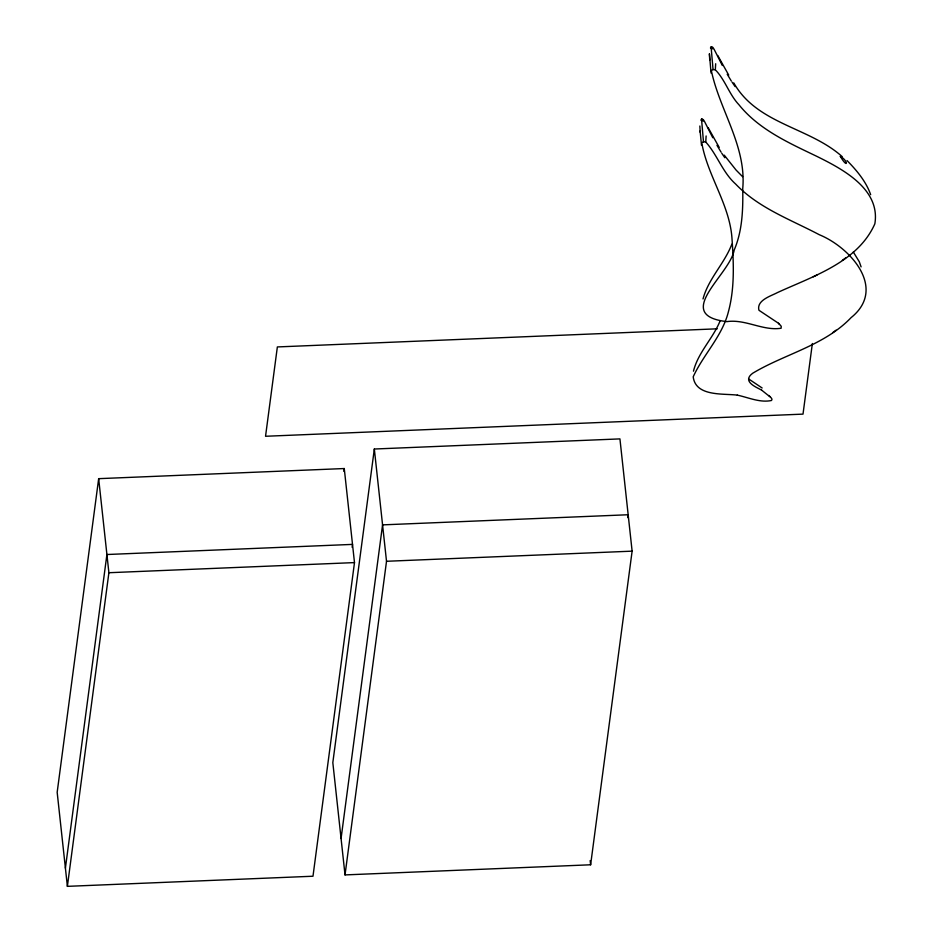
<?xml version="1.0" encoding="UTF-8"?>
<svg xmlns="http://www.w3.org/2000/svg" width="933" height="933" viewBox="0 0 933 933"><rect width="100%" height="100%" fill="white"/><g stroke="black" fill="none" stroke-linecap="round" stroke-linejoin="round"><path stroke-width="1.4" d="M761.526 390.041C755.229 386.752 741.887 381.235 752.709 373.235C784.851 353.899 824.212 345.688 851.083 317.64C887.271 288.542 850.441 247.443 819.279 234.708C790.531 219.523 758.599 208.094 735.659 184.058C722.574 172.418 717.197 154.61 705.756 142.038L706.129 135.973M758.832 309.896C756.686 300.146 770.996 296.029 777.341 292.635C812.83 276.273 857.754 262.36 874.851 223.815C880.612 189.049 842.674 169.095 816.352 156.126C788.432 142.714 758.751 129.419 738.866 104.659C729.163 94.408 725.104 79.69 715.319 69.812L715.681 63.747M98.665 478.664L57.17 792.292L67.386 886.35L312.987 876.227L354.493 562.599L344.265 468.541L98.665 478.664L108.893 572.722L67.386 886.35M65.403 868.145L106.91 554.517L352.511 544.394L352.126 547.274M343.892 471.422L344.265 468.541M374.331 449.018L332.824 762.634L345.023 874.909L590.624 864.786L632.119 551.158L619.932 438.895L374.331 449.018L386.519 561.281L345.023 874.909M341.07 838.499L382.565 524.871L628.166 514.748L627.792 517.617M812.363 343.519L803.01 414.124L265.543 436.271L277.358 346.936L717.244 328.813M703.027 298.957C708.334 278.745 724.486 263.596 731.857 244.143M693.464 371.182C698.071 352.429 713.01 338.504 720.159 320.765M842.347 260.354L845.625 257.951M832.784 332.58L836.073 330.177M813.308 276.798L817.063 274.967M715.319 69.812L713.045 69.555L711.343 70.558C719.483 110.047 746.598 146.119 742.738 188.548C743.088 209.202 742.47 230.719 734.201 250.009C729.944 274.85 671.888 315.156 726.83 321.628C745.479 318.911 762.821 331.063 781.096 328.253L781.248 326.27L778.437 323.238L759.287 310.502M705.756 142.038L703.482 141.781L701.779 142.784C707.401 175.754 730.096 205.073 732.043 239.349C733.688 263.456 734.761 288.227 728.393 311.797C722.247 336.253 703.26 354.657 693.196 376.827C695.645 396.653 722.737 393.376 737.292 395.125M108.893 572.722L354.493 562.599M386.519 561.281L632.119 551.158M737.292 395.125C748.359 397.458 760.138 402.998 771.544 400.479L771.999 399.196L771.055 397.668L761.526 390.041M748.896 379.113L762.133 387.988M842.196 156.639C809.203 127.098 757.141 124.252 733.793 82.92M710.433 47.933L711.587 46.86L712.66 48.913M700.881 120.159L702.024 119.086L703.109 121.138M847.036 160.569C856.704 170.389 866.081 181.515 870.664 194.67M778.437 323.238L779.521 324.334M768.874 395.464L769.958 396.572M742.61 176.687L736.055 170.028L724.241 155.146M853.322 252.015L859.293 261.753L861.101 266.896M732.078 82.139L735.134 86.617M721.757 153.245L724.813 157.724M727.204 74.22L731.309 81.019M716.964 145.315L721.069 152.114M728.743 75.13L717.745 55.49M719.18 147.367L708.194 127.716M722.352 65.52L714.188 49.461L712.929 47.455L711.074 46.65L713.045 69.555M712.789 137.746L704.625 121.698L703.365 119.681L701.511 118.876L703.482 141.781M590.169 860.588L590.624 864.786M709.745 60.097L709.407 53.776L711.051 73.042M700.112 130.912L701.488 145.28M699.855 126.002L700.182 132.323M840.341 156.359C848.097 169.713 848.645 160.977 840.341 156.359"/></g></svg>
